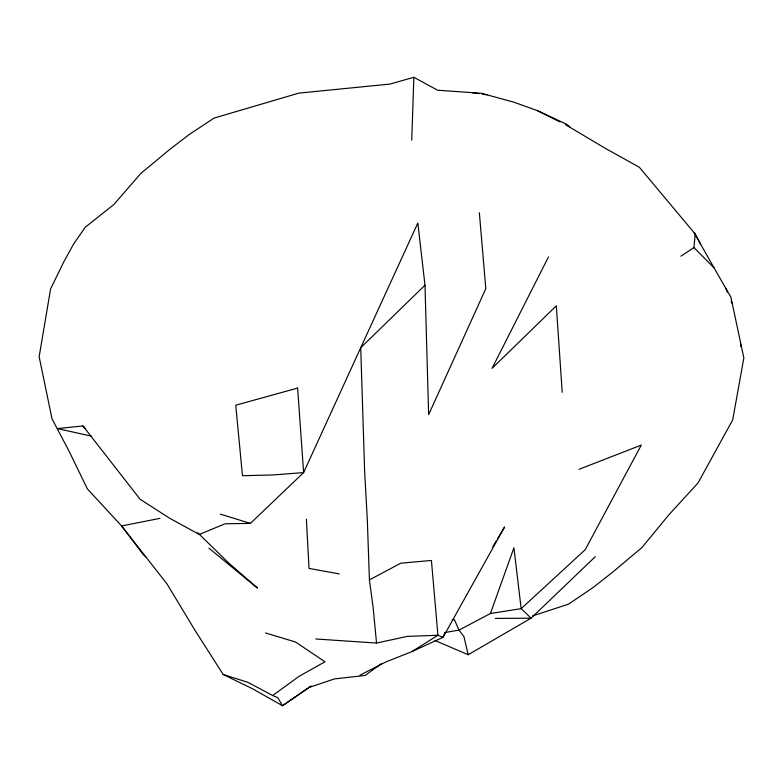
<?xml version="1.0" encoding="UTF-8"?>
<svg xmlns="http://www.w3.org/2000/svg" width="783" height="783" viewBox="0 0 783 783"><rect width="100%" height="100%" fill="white"/><g stroke="black" fill="none" stroke-linecap="round" stroke-linejoin="round"><path stroke-width="1.17" d="M411.741 140.196L413.864 77.272L389.973 84.075L298.842 93.128L214.131 118.057L189.633 134.216L169.451 149.661L140.754 173.503L113.927 204.461L85.22 227.285L73.651 243.963L64.049 261.375L50.611 288.819L39.15 356.754L52.001 418.827L68.806 450.665L87.363 488.895L121.61 525.961L166.945 583.844L195.006 630.344L223.184 674.486L252.919 688.971L282.536 705.728L311.213 685.996M532.577 615.918L568.478 604.173L592.995 587.593L613.206 571.698L641.903 547.601L668.839 514.862L698.015 482.974L732.692 419.933L743.85 357.968L730.921 297.227L713.998 267.786L693.904 247.594L695.216 234.009L639.427 167.337L604.339 147.772L565.483 124.624M444.656 632.733L443.031 637.323L411.78 651.662L385.96 661.919L359.984 675.181M444.842 632.537L459.044 630.1L490.412 613.52L513.922 547.757L521.165 608.645L531.089 618.169L595.295 556.674M548.452 256.971L492.057 368.353L556.322 305.801L562.214 392.332M492.752 546.857L496.491 540.583M497.734 538.489L504.595 526.969L443.031 637.323L437.922 635.267L407.375 636.383L376.525 643.049L315.755 638.987M376.525 643.049L373.168 607.784L369.41 579.909L367.335 520.078L364.653 471.738L360.728 347.721L417.828 223.028L424.993 285.198L360.728 347.721L303.618 472.589L250.394 523.396L225.093 523.778L199.254 534.446L169.608 518.209L140.108 499.251L82.959 425.952L57.453 428.585L91.65 436.209M223.184 674.486L248.054 682.404L272.65 695.51L298.93 676.424L324.984 661.792L295.524 642.011L265.506 632.948M381.517 663.563L365.181 675.445L334.507 678.91L308.776 687.562L282.536 705.728L277.75 697.653L272.65 695.51M308.776 687.562L310.577 686.358M680.897 256.198L693.904 247.594M411.78 651.662L437.922 635.267L431.423 560.452L400.779 563.183L369.41 579.909M434.917 640.474L468.185 654.725L531.089 618.169L495.365 618.413M579.029 469.32L641.287 445.096L585.244 549.666L521.165 608.645L490.412 613.52M159.957 518.356L121.61 525.961L143.201 554.472L145.814 556.938M452.29 619.842L454.385 619.656L459.044 630.1L463.918 636.608L468.185 654.725M413.864 77.272L437.638 90.231L481.232 93.265L513.844 102.172L537.402 110.648L566.197 124.076L569.809 126.768M471.895 92.658L478.805 93.637M482.259 94.136L486.869 94.792M339.235 573.91L309.021 568.419L306.388 519.217M220.385 514.147L250.394 523.396M537.402 110.648L560.08 121.933M208.953 548.178L257.431 588.062L228.274 562.615L197.629 532.655M82.959 425.952L85.425 428.585M694.208 232.913L713.998 267.786M695.216 234.009L700.56 244.042M725.469 287.645L727.348 292.128M731.107 301.083L732.046 303.315M479.353 212.8L485.803 288.653L428.634 414.677L424.993 285.198M740.659 344.168L740.757 346.556M297.628 388.084L235.742 405.212L242.466 475.712L273.003 474.958L303.618 472.589L297.628 388.084"/></g></svg>
